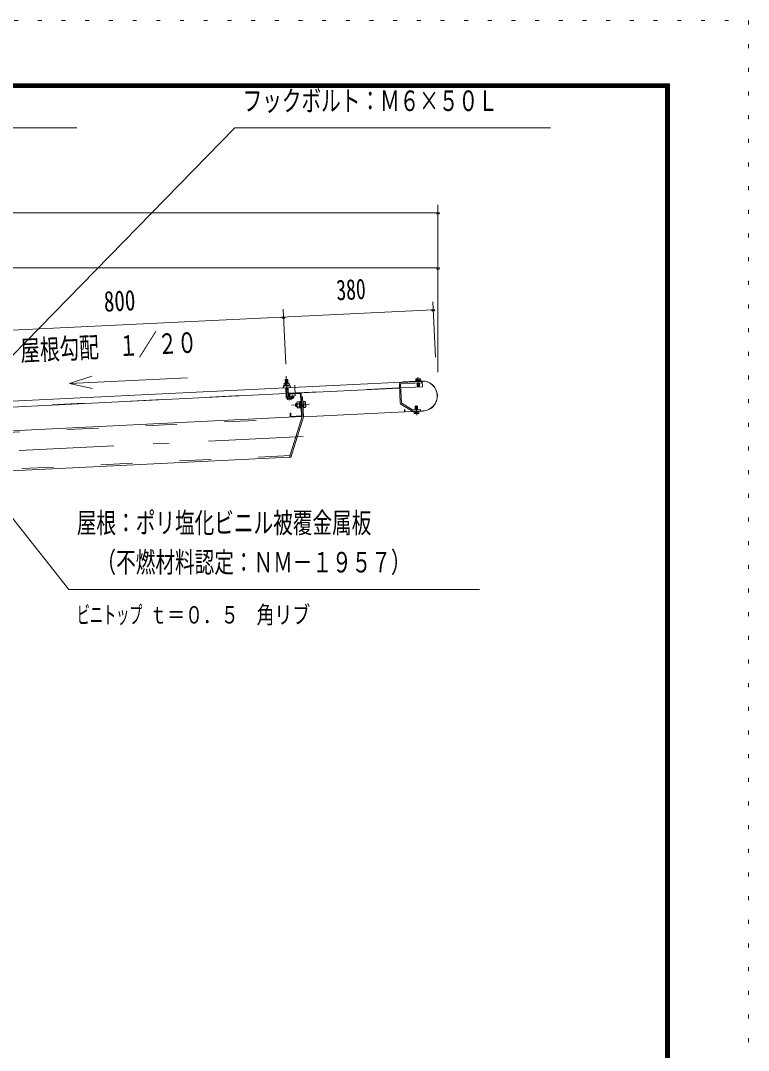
# Model space of a CAD drawing. Units: millimetres, scale not verified. Extents: x -35377 to 35394, y -16800 to 16800.
# Drawn here: x 28018 to 35394, y 6356 to 16800 of the extents above; entities that cross this region are included whole.
import ezdxf
from ezdxf.enums import TextEntityAlignment as Align

# ---------------------------------------------------------------- set-up
doc = ezdxf.new("R2010")
doc.units = ezdxf.units.MM
doc.header["$LTSCALE"] = 80
for name, pattern in [('USER2', [10, 4, -6]), ('USER3', [24, 12, -5, 2, -5]), ('USER4', [3, 0.5, -2.5])]:
    doc.linetypes.add(name, pattern=pattern)
for name, color, linetype, lineweight in [('0-6_2-02BOLD', 7, 'Continuous', 18), ('0-7_2-12HIDDEN', 3, 'USER2', 18), ('0-8_2-22CENTER', 3, 'USER3', 18), ('0-9_2-42THIN', 4, 'Continuous', 18), ('0-A_2-52DIM', 3, 'Continuous', 18), ('0-C_F-F1PAPER', 5, 'Continuous', 18), ('0-D_F-E_J_ADD', 5, 'USER4', 18)]:
    doc.layers.add(name, color=color, linetype=linetype, lineweight=lineweight)
doc.styles.add('ＭＳ ゴシック', font='')
doc.styles.get('ＭＳ ゴシック').set_extended_font_data('MS Gothic')

msp = doc.modelspace()

# ---------------------------------------------------------------- linework, layer by layer
at = {"layer": '0-6_2-02BOLD'}
for p, q in [((32035.38, 13150.4), (32034.71, 13164.37)), ((32058.46, 13151.51), (32057.78, 13165.48)), ((24045.02, 12749.19), (32087.37, 13142.53)), ((30701.01, 13156.98), (30702.72, 13121.77)), ((30701.84, 13119.71), (30702.85, 13099.25)), ((30705.02, 13074.93), (30709.33, 12986.78)), ((30728.78, 13100.51), (30727.79, 13120.98)), ((30733.31, 12987.95), (30729, 13076.1)), ((30731.83, 13018.17), (31858.49, 13073.27)), ((31865.78, 12924.15), (31856.77, 13108.42)), ((31869.56, 13109.05), (31878.57, 12924.77)), ((27535.64, 12861.85), (30707.84, 13016.99)), ((30707.14, 13031.83), (30731.1, 13033.01)), ((30847.19, 13017.4), (30752.91, 13012.78)), ((30853.9, 13011.32), (30864.39, 12797.17)), ((30871.39, 12784.71), (30860.3, 13011.64)), ((30810.03, 12917.87), (30811.58, 12885.91)), ((30843.29, 12933.54), (30820.09, 12932.4)), ((30844.02, 12918.54), (30820.83, 12917.41)), ((30822.3, 12887.42), (30845.48, 12888.55)), ((30844.36, 12911.54), (30852.75, 12903.94)), ((30853.14, 12895.95), (30844.75, 12903.55)), ((30846.29, 12872.39), (30854.28, 12872.78)), ((30854.4, 12869.98), (30860.8, 12870.28)), ((30903.16, 12921.43), (30883.98, 12920.5)), ((30885.44, 12890.51), (30904.63, 12891.45)), ((31984.67, 12842.64), (31875.49, 12907.96)), ((31882.06, 12918.94), (31991.24, 12853.63)), ((32039.85, 12887.09), (32015.88, 12885.94)), ((30871.38, 12784.71), (27687.99, 12629.01)), ((30743.51, 12371.56), (30871.39, 12784.69)), ((30858.29, 12790.47), (30764.02, 12785.87)), ((31911.81, 12833.18), (30883.05, 12782.84)), ((32096.86, 12842.23), (31916.27, 12833.4)), ((31916.38, 12831.4), (32096.96, 12840.23)), ((32019.69, 12816.06), (32019.01, 12830.03)), ((32042.08, 12831.13), (32042.75, 12817.16)), ((24199.24, 12051.5), (30743.5, 12371.56))]:
    msp.add_line(p, q, dxfattribs=at)
for points in [[(30726.7, 13122.94), (30724.98, 13158.15), (30722.88, 13160.05), (30702.91, 13159.08), (30701.01, 13156.98), (30724.98, 13158.15)], [(32065.73, 13167.88), (32026.57, 13166), (32023.18, 13163.82), (32023.85, 13149.86)], [(32065.73, 13167.88), (32069.31, 13166.04), (32069.99, 13152.06)], [(31871.27, 13073.89), (32090.21, 13084.6), (32087.28, 13144.53), (24044.93, 12751.19)], [(30689.87, 13098.61), (30688.87, 13119.08), (30692.25, 13121.25), (30737.2, 13123.46), (30740.77, 13121.62), (30741.78, 13101.15)], [(31876.53, 13130.22), (32079.48, 13140.14), (32080.11, 13127.36), (31877.15, 13117.43)], [(32081.99, 13146.27), (31895.42, 13137.14), (31895.51, 13135.14)], [(32036.14, 13125.21), (32037.62, 13094.45), (32061.59, 13095.6)], [(32037.62, 13094.45), (32041.8, 13090.65), (32057.78, 13091.42), (32061.59, 13095.6), (32060.12, 13126.38)], [(30746.83, 13006.08), (30748.17, 12978.91), (30741.76, 12978.6), (30740.44, 13005.77)], [(30749.48, 12979.65), (30775.69, 12996.53), (30788.69, 12976.37), (30762.48, 12959.47)], [(30884.3, 12783.07), (30874.42, 12985.08), (30861.63, 12984.46)], [(30818, 12918.26), (30810.03, 12917.87), (30804.32, 12911.58), (30805.29, 12891.61), (30811.58, 12885.91), (30819.57, 12886.3)], [(30820.09, 12932.4), (30817.55, 12927.45), (30820.02, 12877.1), (30823.03, 12872.42), (30846.21, 12873.56)], [(30851.23, 12935.1), (30843.23, 12934.71), (30846.29, 12872.39)], [(30854.4, 12869.98), (30851.08, 12937.9), (30857.48, 12938.21)], [(30879.97, 12871.22), (30886.38, 12871.54), (30883.05, 12939.46), (30876.66, 12939.15)], [(30883.25, 12935.49), (30902.44, 12936.43), (30905.45, 12931.75), (30907.91, 12881.41), (30905.37, 12876.45), (30886.18, 12875.51)], [(31912.09, 12837.2), (31911.2, 12855.17), (31909.21, 12855.08), (31910.08, 12837.1)], [(31995.73, 12852.5), (32069.35, 12856.11), (32069.98, 12843.32), (31996.36, 12839.72)], [(32017.42, 12853.57), (32015.88, 12885.94), (32019.69, 12890.12), (32035.67, 12890.89), (32039.85, 12887.09), (32041.4, 12854.74)], [(30884.3, 12783.07), (30755.88, 12368.23), (30743.65, 12372.02)], [(30757.31, 12791.94), (30755.98, 12819.1), (30749.58, 12818.79), (30750.91, 12791.62)], [(32007.48, 12829.47), (32008.15, 12815.5), (32011.74, 12813.65), (32050.9, 12815.54), (32054.29, 12817.72), (32053.62, 12831.68)]]:
    msp.add_lwpolyline(points, dxfattribs=at)
for points in [[(30747.78, 13101.45), (30748.09, 13095.06), (30684.17, 13091.92), (30683.85, 13098.31)], [(32021.94, 13149.76), (32022.25, 13143.37), (32072.2, 13145.77), (32071.89, 13152.16)], [(32005.27, 12835.77), (32055.21, 12838.17), (32055.52, 12831.78), (32005.57, 12829.38)]]:
    msp.add_lwpolyline(points, close=True, dxfattribs=at)
for centre, radius, start, end in [((32029.3, 13156.85), 9.27, 54.21637, 92.7478), ((32047.78, 13132.94), 34.04, 72.91869, 112.57913), ((32063.89, 13158.51), 9.26, 92.7478, 131.29404), ((30688.55, 13084.13), 8, 92.79939, 272.79939), ((30695.82, 13109.92), 11.5, 58.41576, 118.41576), ((30716.82, 13079.41), 42.99, 75.21205, 110.38797), ((30734.73, 13111.82), 11.5, 67.18427, 127.18427), ((30744.49, 13086.86), 8, 272.80022, 92.8002), ((31877.54, 13109.44), 20.8, 92.8, 182.8), ((31877.54, 13109.44), 8, 92.8, 182.8), ((32089.47, 12993.25), 153.2, 272.80002, 92.8), ((32089.47, 12993.25), 151.2, 272.80002, 90.8307), ((30743.78, 12988.47), 34.5, 182.8, 302.8), ((30743.78, 12988.47), 10.5, 182.8, 302.8), ((30753.23, 13006.4), 12.8, 92.79878, 182.79857), ((30753.23, 13006.4), 6.4, 92.79878, 182.7908), ((30847.51, 13011.01), 12.8, 2.8027, 92.8027), ((30847.51, 13011.01), 6.4, 2.8027, 92.8027), ((30829.17, 12925.34), 11.51, 182.80095, 223.52777), ((30860.58, 12904.32), 41.84, 161.77554, 203.82635), ((30831.37, 12880.35), 11.51, 142.07413, 182.80095), ((30894.09, 12928.5), 11.51, 322.07414, 2.80095), ((30864.9, 12904.53), 41.84, 341.77556, 23.82635), ((30896.3, 12883.53), 11.51, 2.80095, 43.52777), ((31885.76, 12925.12), 20, 182.80032, 239.10913), ((31885.76, 12925.12), 7.2, 182.78564, 239.09737), ((31995.34, 12860.5), 8, 239.11549, 272.8), ((30763.7, 12792.25), 12.8, 182.79793, 272.80048), ((30763.7, 12792.25), 6.4, 182.7908, 272.80048), ((30857.99, 12796.86), 6.4, 272.81157, 2.8027), ((30857.99, 12796.86), 12.8, 272.81157, 2.8027), ((31916.08, 12837.39), 6, 182.8, 272.8), ((31916.08, 12837.39), 4, 182.8, 272.8), ((31995.34, 12860.5), 20.8, 239.11208, 272.8), ((32013.58, 12823.02), 9.26, 272.7478, 311.29404), ((32029.69, 12848.6), 34.04, 252.91869, 292.57913), ((32048.16, 12824.68), 9.27, 234.21637, 272.7478)]:
    msp.add_arc(centre, radius, start, end, dxfattribs=at)
at = {"layer": '0-7_2-12HIDDEN'}
for p, q in [((30731.73, 13020.17), (31858.39, 13075.27)), ((31871.18, 13075.89), (32090.11, 13086.6)), ((27535.54, 12863.85), (30707.74, 13018.99)), ((27688.81, 12612.23), (30866.1, 12767.62)), ((30748.78, 12388.64), (24198.41, 12068.27))]:
    msp.add_line(p, q, dxfattribs=at)
at = {"layer": '0-8_2-22CENTER'}
for p, q in [((30711.2, 13194.15), (30721.32, 12987.36)), ((32050.06, 13086.63), (32045.31, 13183.7)), ((30801.05, 12995.12), (30795.84, 13101.39)), ((30755.98, 12969.56), (30795.48, 12995.01)), ((30946.64, 12908.54), (30764.86, 12899.63)), ((32032.16, 12797.84), (32027.4, 12894.9)), ((30881.32, 12581.75), (24189.31, 12254.46))]:
    msp.add_line(p, q, dxfattribs=at)
msp.add_arc((30743.78, 12988.47), 22.5, 182.8, 302.8, dxfattribs=at)
at = {"layer": '0-9_2-42THIN'}
for p, q in [((30722.88, 13160.05), (30724.7, 13122.85)), ((30704.73, 13121.86), (30702.9, 13159.07)), ((30729.09, 13032.91), (30726.99, 13076)), ((32039.34, 13125.36), (32040.97, 13091.4)), ((32058.54, 13092.25), (32056.91, 13126.22)), ((30731.47, 13025.55), (30729.1, 13032.91)), ((30818.2, 12914.27), (30806.21, 12913.67)), ((30807.38, 12889.71), (30819.37, 12890.3)), ((32020.63, 12853.72), (32018.92, 12889.29)), ((32036.5, 12890.13), (32038.21, 12854.58))]:
    msp.add_line(p, q, dxfattribs=at)
msp.add_lwpolyline([(30707.02, 13075.03), (30709.13, 13031.93), (30707.5, 13024.37)], dxfattribs=at)
at = {"layer": '0-A_2-52DIM'}
for p, q in [((30187.93, 15711.89), (27522.25, 12980.24)), ((30187.93, 15711.89), (33387.93, 15711.89)), ((32247.93, 14851.94), (12447.93, 14851.94)), ((32263.93, 14851.94), (32231.93, 14851.94)), ((32247.93, 13234.27), (32247.93, 14931.94)), ((12447.93, 14291.94), (32247.93, 14291.94)), ((32263.93, 14291.94), (32231.93, 14291.94)), ((32196.17, 13947.6), (32223.53, 13388.26)), ((32200.08, 13867.7), (24289.52, 13480.81)), ((30697.89, 13793.45), (30665.89, 13793.45)), ((30705.34, 13314.01), (30677.99, 13873.35)), ((32216.08, 13867.7), (32184.08, 13867.7)), ((28512.21, 13119.48), (29710.78, 13178.1))]:
    msp.add_line(p, q, dxfattribs=at)
for points in [[(24360.58, 12495.97), (25147.93, 15711.89), (28587.93, 15711.89)], [(28740.73, 13192.85), (28512.21, 13119.48), (28746.79, 13068.77)], [(27046.09, 12874.57), (28507.93, 11031.89), (32667.93, 11031.89)]]:
    msp.add_lwpolyline(points, dxfattribs=at)
for centre in [(32247.93, 14851.94), (32247.93, 14291.94), (30681.89, 13793.45), (32200.08, 13867.7)]:
    msp.add_arc(centre, 16, 180, 0, dxfattribs=at)
at = {"layer": '0-C_F-F1PAPER'}
for points in [[(34593.96, -16000), (-11326.04, -16000), (-11326.04, 16160), (34593.96, 16160)], [(34589.95, -15996), (-11322.04, -15996), (-11322.04, 16156), (34589.95, 16156)], [(34585.96, -15992), (34585.96, 16152), (-11318.04, 16152), (-11318.04, -15992)], [(34581.95, -15988), (-11314.04, -15988), (-11314.04, 16148), (34581.95, 16148)], [(34577.96, -15984), (34577.96, 16144), (-11310.04, 16144), (-11310.04, -15984)], [(34573.96, -15980), (-11306.04, -15980), (-11306.04, 16140), (34573.96, 16140)], [(34569.95, -15976), (34569.95, 16136), (-11302.04, 16136), (-11302.04, -15976)], [(34565.96, -15972), (-11298.04, -15972), (-11298.04, 16132), (34565.96, 16132)], [(34561.95, -15968), (-11294.04, -15968), (-11294.04, 16128), (34561.95, 16128)], [(34557.96, -15964), (-11290.04, -15964), (-11290.04, 16124), (34557.96, 16124)], [(34553.96, -15960), (34553.96, 16120), (-11286.04, 16120), (-11286.04, -15960)]]:
    msp.add_lwpolyline(points, close=True, dxfattribs=at)
at = {"layer": '0-D_F-E_J_ADD'}
msp.add_lwpolyline([(35393.96, -16800), (-12126.04, -16800), (-12126.04, 16800), (35393.96, 16800)], close=True, dxfattribs=at)

# ---------------------------------------------------------------- texts
at = {"layer": '0-A_2-52DIM', "color": 7, "style": 'ＭＳ ゴシック'}
for s, height, width, p in [('フックボルト：Ｍ６×５０Ｌ', 208.4, 0.7, (30267.93, 15820.32)), ('屋根：ポリ塩化ビニル被覆金属板', 208.4, 0.7, (28587.93, 11540.31)), ('\u3000（不燃材料認定：ＮＭ－１９５７）', 208.4, 0.7, (28587.93, 11140.31)), ('ビニトップ ', 177.1, 0.55, (28587.93, 10631.89)), ('ｔ＝０．５\u3000角リブ', 177.1, 0.75, (29322.77, 10631.89))]:
    msp.add_text(s, height=height, dxfattribs=dict(at, width=width)).set_placement(p, align=Align.BOTTOM_LEFT)
for s, width, p in [('380', 0.7, (31225.87, 13900.14)), ('800', 0.75, (28869.89, 13784.92)), ('屋根勾配\u3000１／２０', 0.7, (28023.56, 13284.77))]:
    msp.add_text(s, height=208.4, rotation=2.8, dxfattribs=dict(at, width=width)).set_placement(p, align=Align.BOTTOM_LEFT)

doc.saveas('drawing.dxf')
